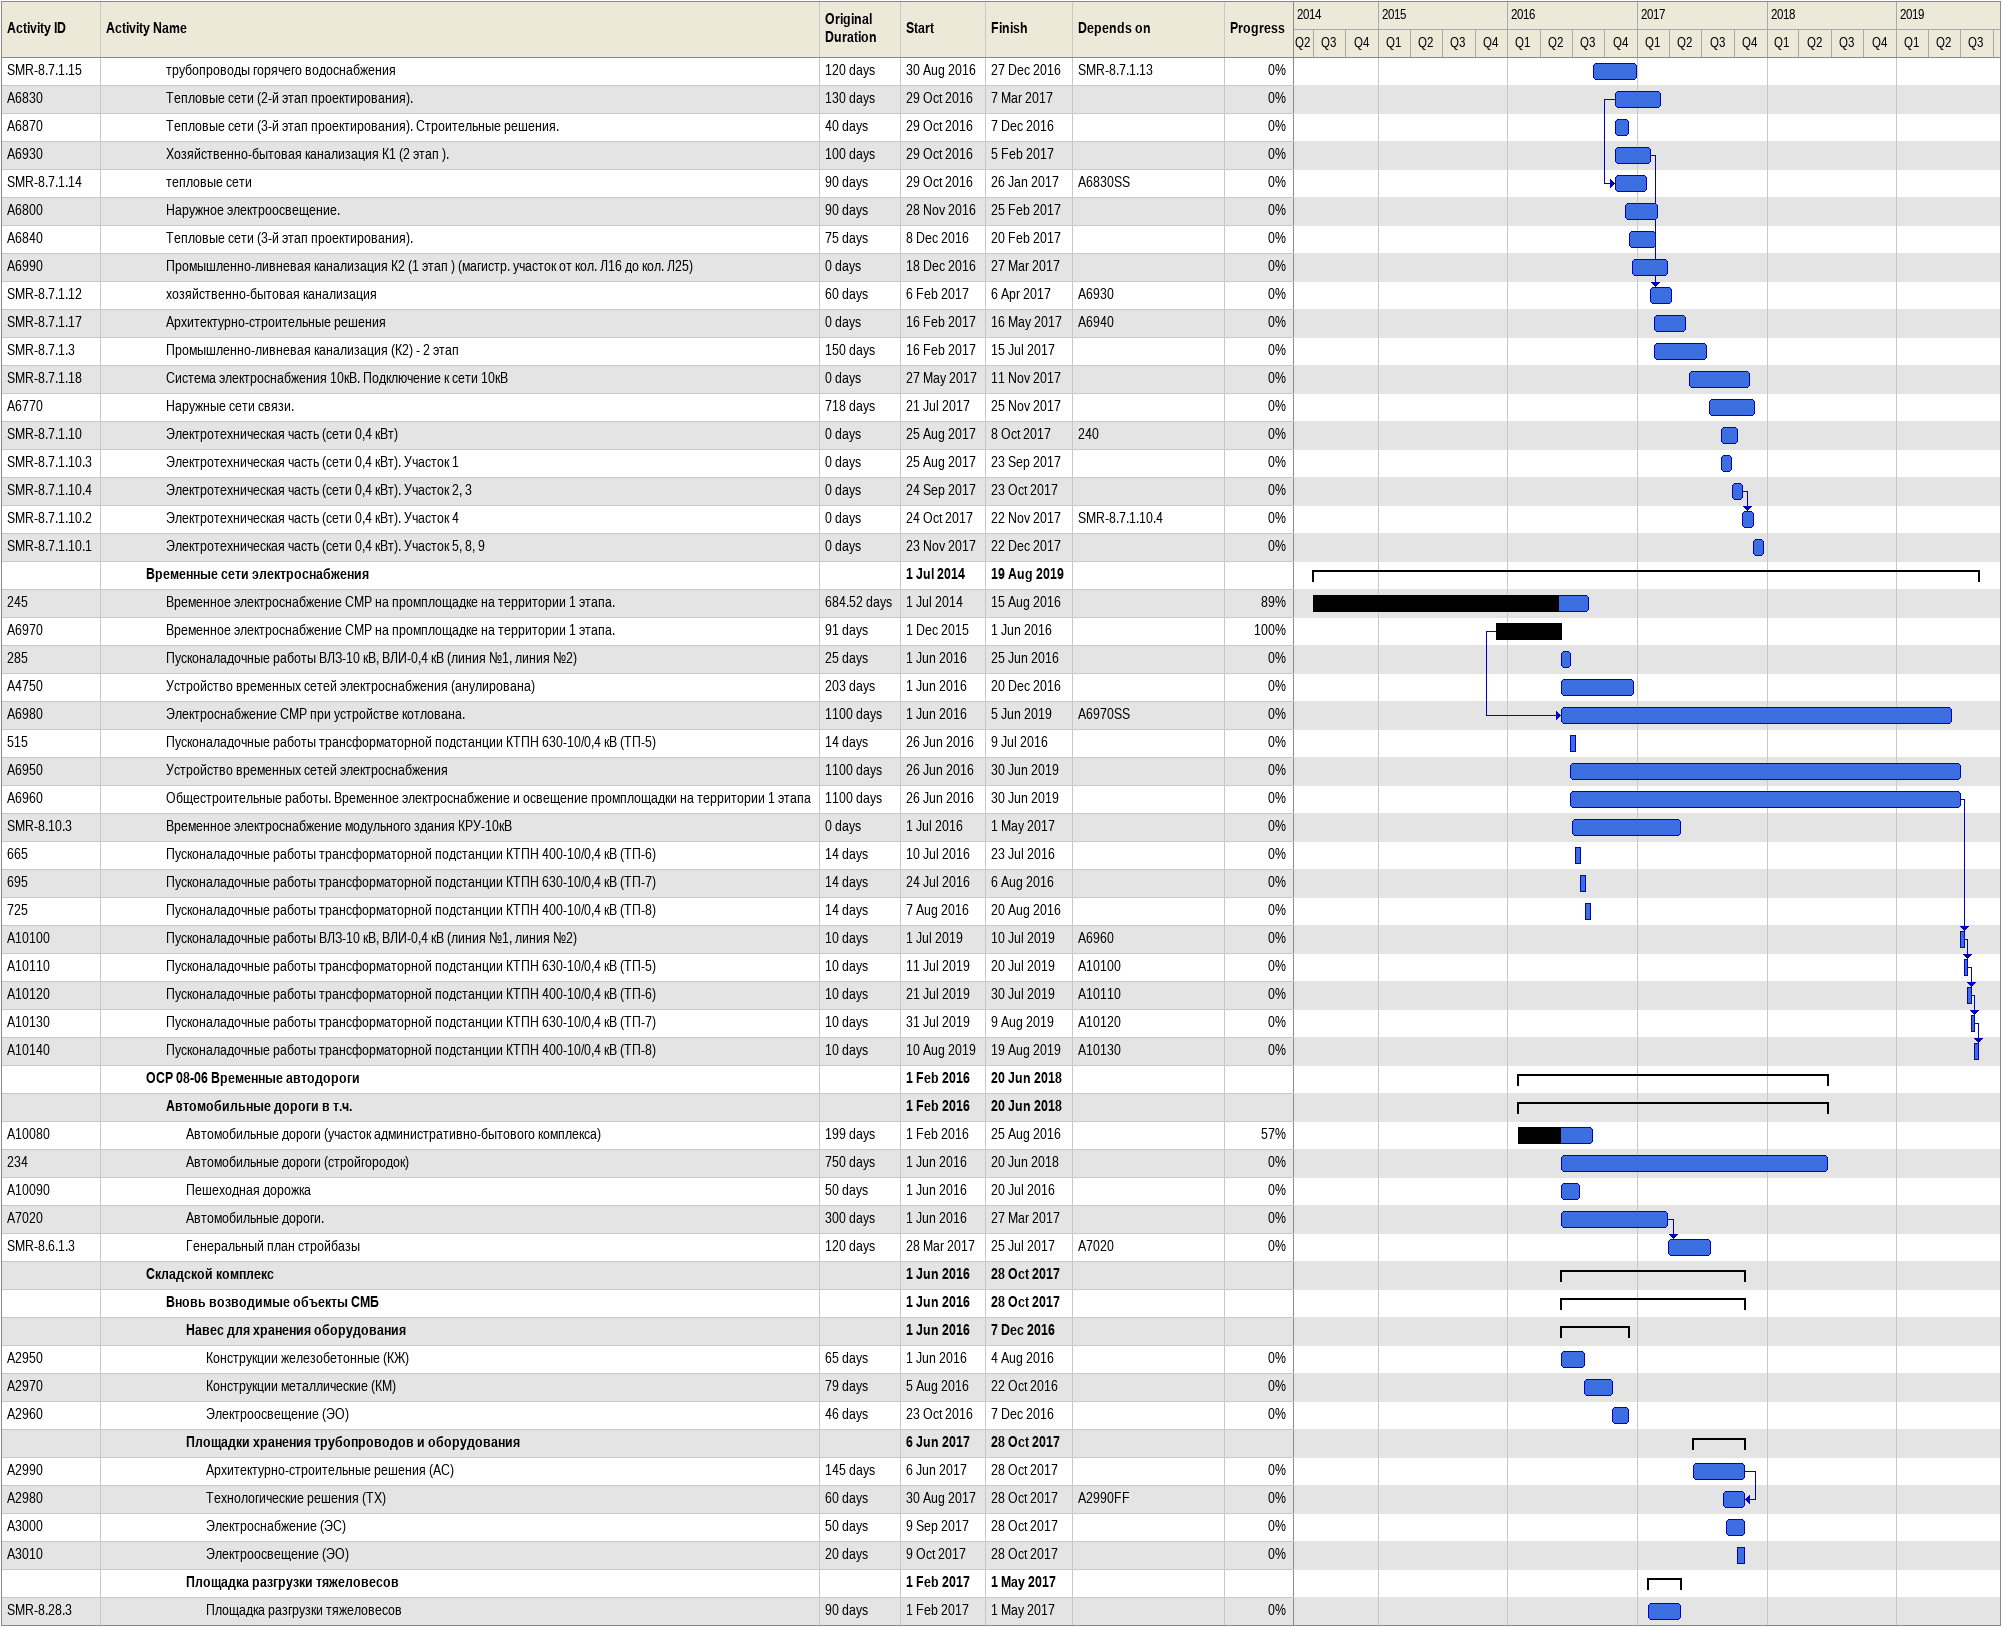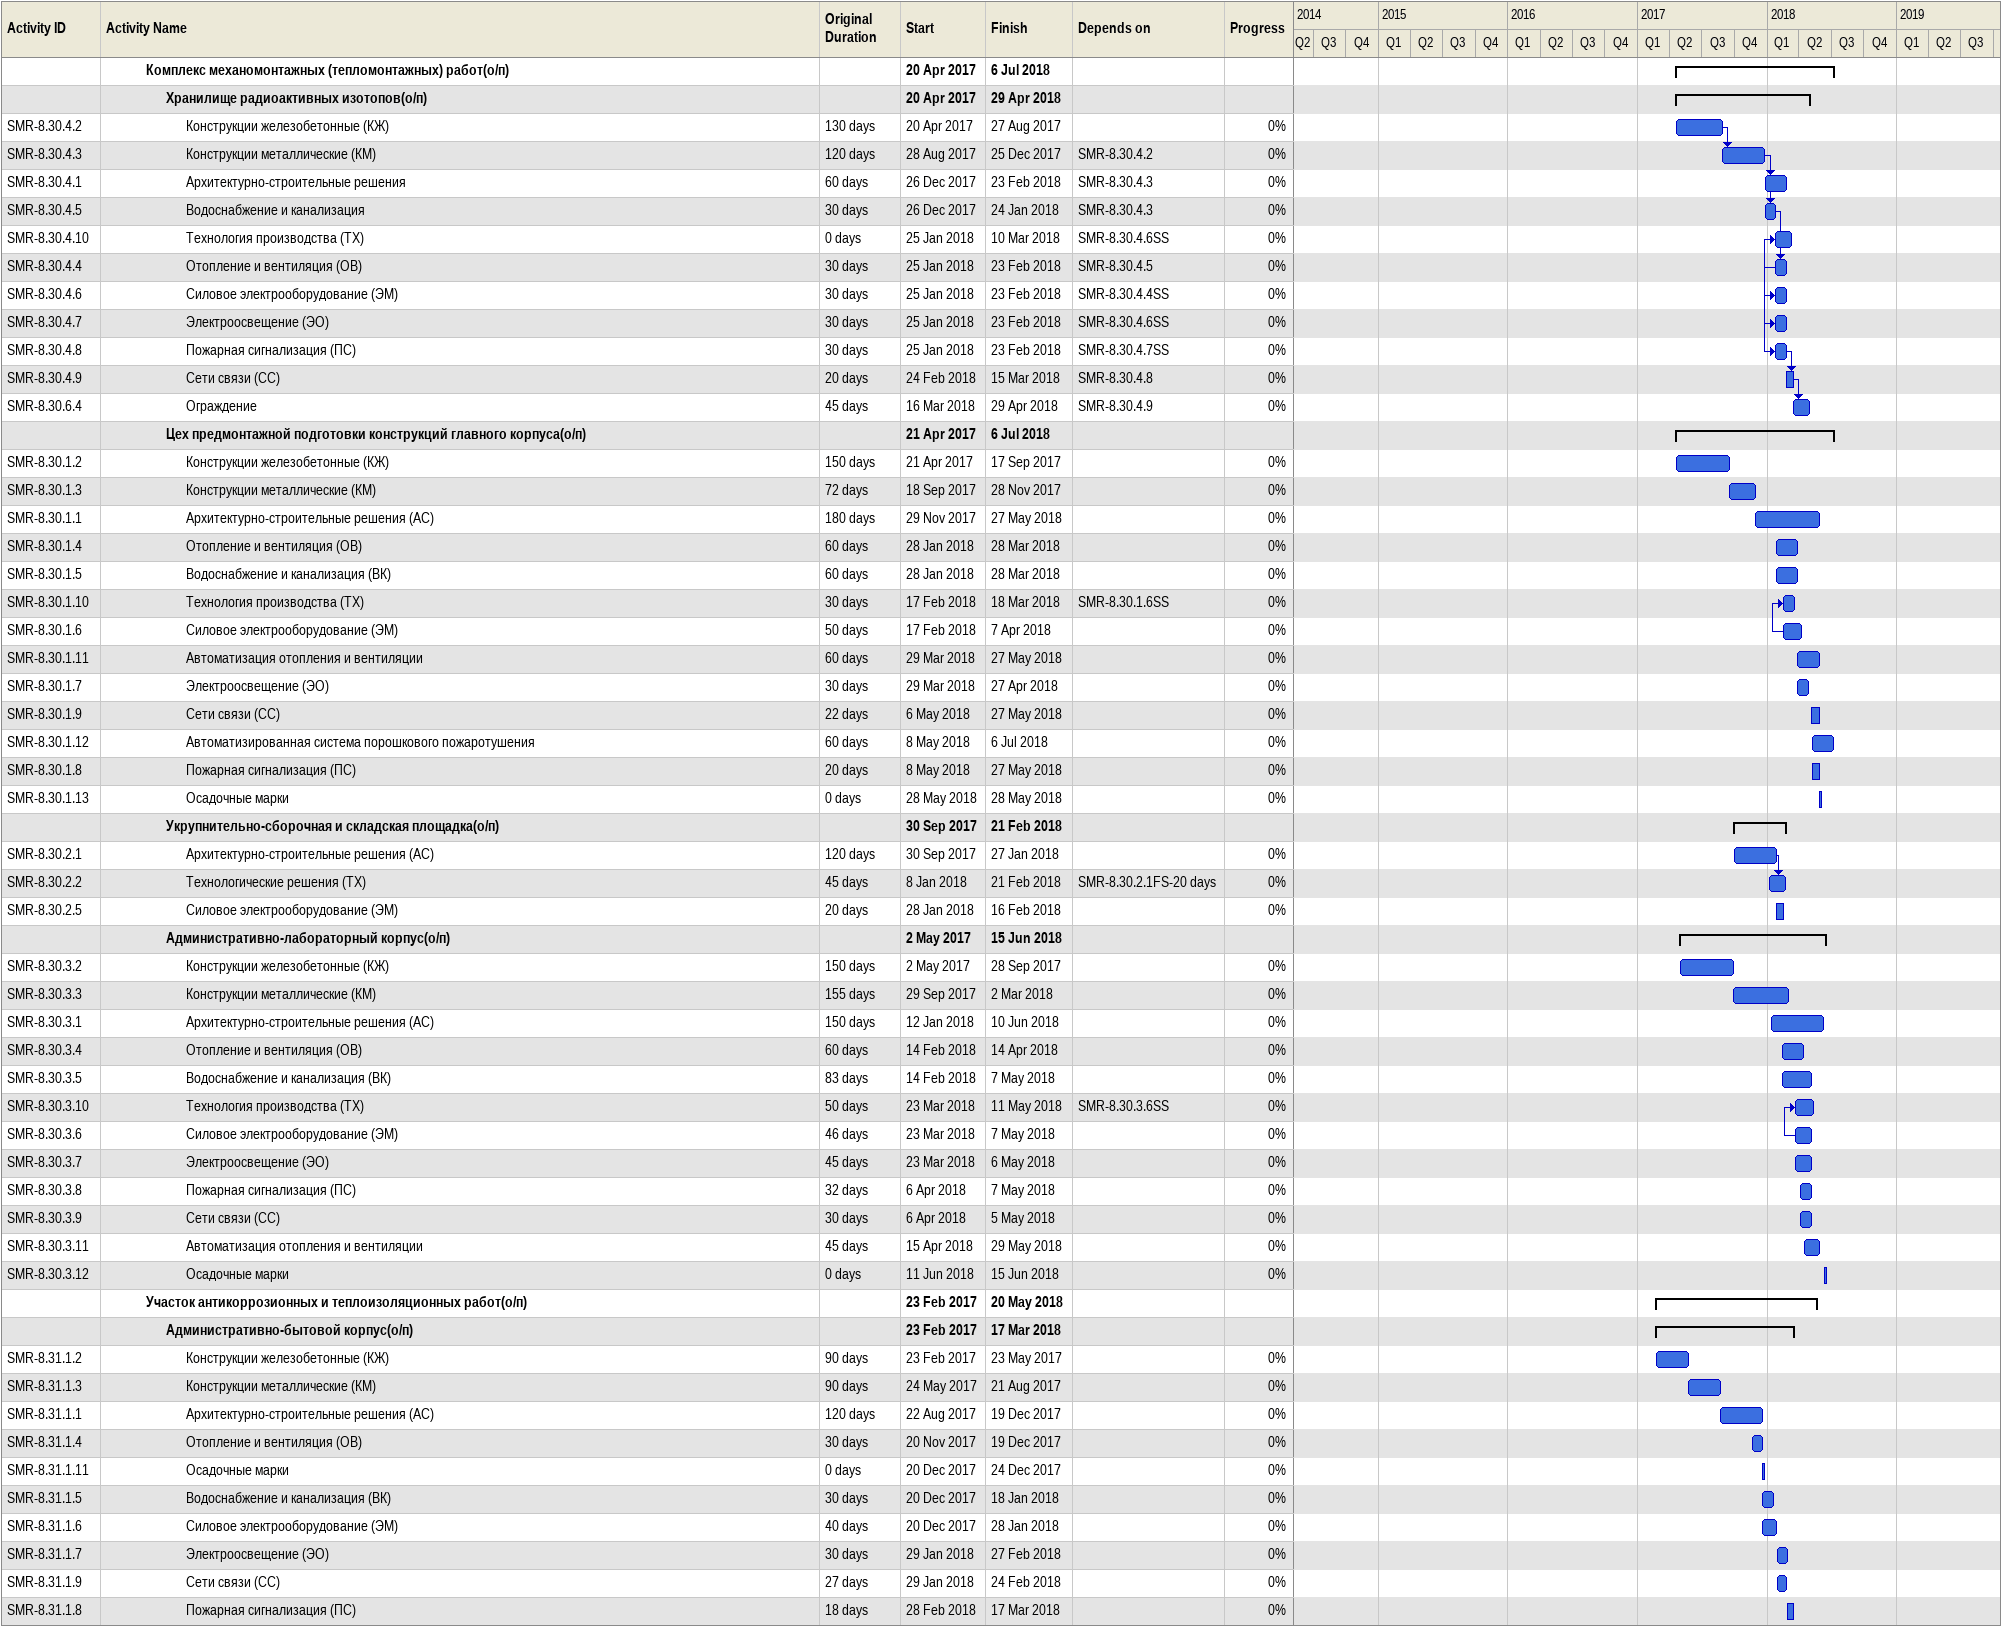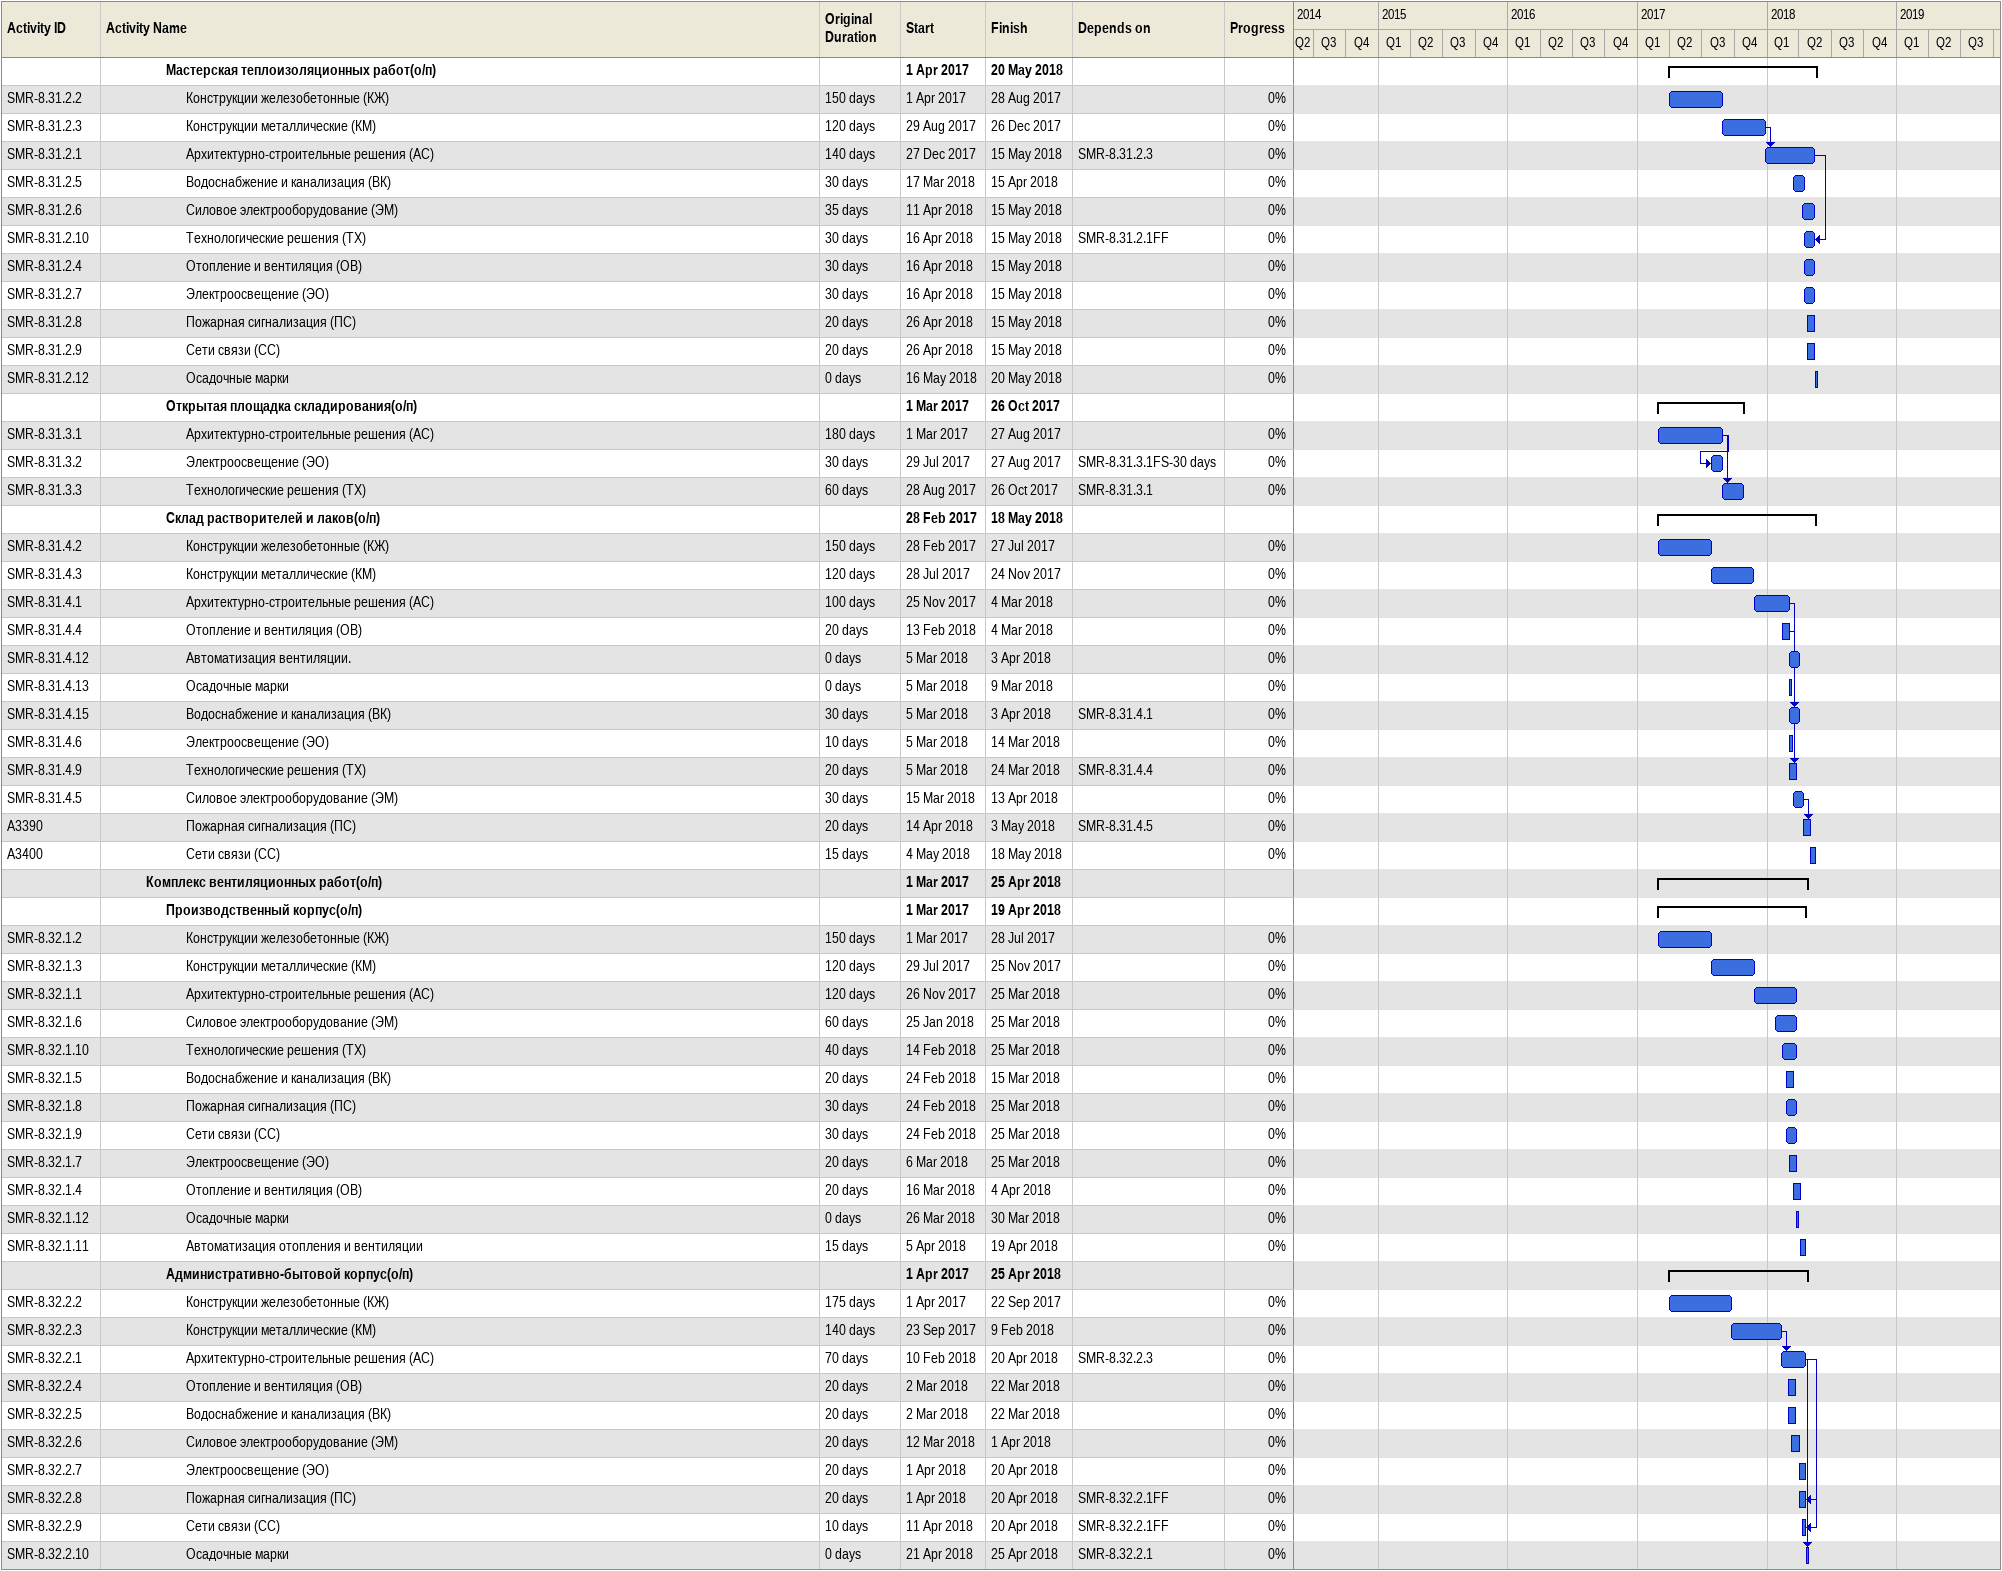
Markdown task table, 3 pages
| ID | Level | Task | Original duration | Start | Finish | Predecessors | % complete |
|---|---|---|---|---|---|---|---|
| SMR-8.7.1.15 | 4 | трубопроводы горячего водоснабжения | 120d | 2016-08-30 | 2016-12-27 | SMR-8.7.1.13 | 0 |
| A6830 | 4 | Тепловые сети (2-й этап проектирования). | 130d | 2016-10-29 | 2017-03-07 |  | 0 |
| A6870 | 4 | Тепловые сети (3-й этап проектирования). Строительные решения. | 40d | 2016-10-29 | 2016-12-07 |  | 0 |
| A6930 | 4 | Хозяйственно-бытовая канализация К1 (2 этап ). | 100d | 2016-10-29 | 2017-02-05 |  | 0 |
| SMR-8.7.1.14 | 4 | тепловые сети | 90d | 2016-10-29 | 2017-01-26 | A6830SS | 0 |
| A6800 | 4 | Наружное электроосвещение. | 90d | 2016-11-28 | 2017-02-25 |  | 0 |
| A6840 | 4 | Тепловые сети (3-й этап проектирования). | 75d | 2016-12-08 | 2017-02-20 |  | 0 |
| A6990 | 4 | Промышленно-ливневая канализация К2 (1 этап ) (магистр. участок от кол. Л16 до кол. Л25) | 0d | 2016-12-18 | 2017-03-27 |  | 0 |
| SMR-8.7.1.12 | 4 | хозяйственно-бытовая канализация | 60d | 2017-02-06 | 2017-04-06 | A6930 | 0 |
| SMR-8.7.1.17 | 4 | Архитектурно-строительные решения | 0d | 2017-02-16 | 2017-05-16 | A6940 | 0 |
| SMR-8.7.1.3 | 4 | Промышленно-ливневая канализация (К2) - 2 этап | 150d | 2017-02-16 | 2017-07-15 |  | 0 |
| SMR-8.7.1.18 | 4 | Система электроснабжения 10кВ. Подключение к сети 10кВ | 0d | 2017-05-27 | 2017-11-11 |  | 0 |
| A6770 | 4 | Наружные сети связи. | 718d | 2017-07-21 | 2017-11-25 |  | 0 |
| SMR-8.7.1.10 | 4 | Электротехническая часть (сети 0,4 кВт) | 0d | 2017-08-25 | 2017-10-08 | 240 | 0 |
| SMR-8.7.1.10.3 | 4 | Электротехническая часть (сети 0,4 кВт). Участок 1 | 0d | 2017-08-25 | 2017-09-23 |  | 0 |
| SMR-8.7.1.10.4 | 4 | Электротехническая часть (сети 0,4 кВт). Участок 2, 3 | 0d | 2017-09-24 | 2017-10-23 |  | 0 |
| SMR-8.7.1.10.2 | 4 | Электротехническая часть (сети 0,4 кВт). Участок 4 | 0d | 2017-10-24 | 2017-11-22 | SMR-8.7.1.10.4 | 0 |
| SMR-8.7.1.10.1 | 4 | Электротехническая часть (сети 0,4 кВт). Участок 5, 8, 9 | 0d | 2017-11-23 | 2017-12-22 |  | 0 |
|  | 3 | **Временные сети электроснабжения** |  | 2014-07-01 | 2019-08-19 |  |  |
| 245 | 4 | Временное электроснабжение СМР на промплощадке на территории 1 этапа. | 684.52d | 2014-07-01 | 2016-08-15 |  | 89 |
| A6970 | 4 | Временное электроснабжение СМР на промплощадке на территории 1 этапа. | 91d | 2015-12-01 | 2016-06-01 |  | 100 |
| 285 | 4 | Пусконаладочные работы ВЛЗ-10 кВ, ВЛИ-0,4 кВ (линия №1, линия №2) | 25d | 2016-06-01 | 2016-06-25 |  | 0 |
| A4750 | 4 | Устройство временных сетей электроснабжения (анулирована) | 203d | 2016-06-01 | 2016-12-20 |  | 0 |
| A6980 | 4 | Электроснабжение СМР при устройстве котлована. | 1100d | 2016-06-01 | 2019-06-05 | A6970SS | 0 |
| 515 | 4 | Пусконаладочные работы трансформаторной подстанции КТПН 630-10/0,4 кВ (ТП-5) | 14d | 2016-06-26 | 2016-07-09 |  | 0 |
| A6950 | 4 | Устройство временных сетей электроснабжения | 1100d | 2016-06-26 | 2019-06-30 |  | 0 |
| A6960 | 4 | Общестроительные работы. Временное электроснабжение и освещение промплощадки на территории 1 этапа | 1100d | 2016-06-26 | 2019-06-30 |  | 0 |
| SMR-8.10.3 | 4 | Временное электроснабжение модульного здания КРУ-10кВ | 0d | 2016-07-01 | 2017-05-01 |  | 0 |
| 665 | 4 | Пусконаладочные работы трансформаторной подстанции КТПН 400-10/0,4 кВ (ТП-6) | 14d | 2016-07-10 | 2016-07-23 |  | 0 |
| 695 | 4 | Пусконаладочные работы трансформаторной подстанции КТПН 630-10/0,4 кВ (ТП-7) | 14d | 2016-07-24 | 2016-08-06 |  | 0 |
| 725 | 4 | Пусконаладочные работы трансформаторной подстанции КТПН 400-10/0,4 кВ (ТП-8) | 14d | 2016-08-07 | 2016-08-20 |  | 0 |
| A10100 | 4 | Пусконаладочные работы ВЛЗ-10 кВ, ВЛИ-0,4 кВ (линия №1, линия №2) | 10d | 2019-07-01 | 2019-07-10 | A6960 | 0 |
| A10110 | 4 | Пусконаладочные работы трансформаторной подстанции КТПН 630-10/0,4 кВ (ТП-5) | 10d | 2019-07-11 | 2019-07-20 | A10100 | 0 |
| A10120 | 4 | Пусконаладочные работы трансформаторной подстанции КТПН 400-10/0,4 кВ (ТП-6) | 10d | 2019-07-21 | 2019-07-30 | A10110 | 0 |
| A10130 | 4 | Пусконаладочные работы трансформаторной подстанции КТПН 630-10/0,4 кВ (ТП-7) | 10d | 2019-07-31 | 2019-08-09 | A10120 | 0 |
| A10140 | 4 | Пусконаладочные работы трансформаторной подстанции КТПН 400-10/0,4 кВ (ТП-8) | 10d | 2019-08-10 | 2019-08-19 | A10130 | 0 |
|  | 3 | **ОСР 08-06 Временные автодороги** |  | 2016-02-01 | 2018-06-20 |  |  |
|  | 4 | **Автомобильные дороги в т.ч.** |  | 2016-02-01 | 2018-06-20 |  |  |
| A10080 | 5 | Автомобильные дороги (участок административно-бытового комплекса) | 199d | 2016-02-01 | 2016-08-25 |  | 57 |
| 234 | 5 | Автомобильные дороги (стройгородок) | 750d | 2016-06-01 | 2018-06-20 |  | 0 |
| A10090 | 5 | Пешеходная дорожка | 50d | 2016-06-01 | 2016-07-20 |  | 0 |
| A7020 | 5 | Автомобильные дороги. | 300d | 2016-06-01 | 2017-03-27 |  | 0 |
| SMR-8.6.1.3 | 5 | Генеральный план стройбазы | 120d | 2017-03-28 | 2017-07-25 | A7020 | 0 |
|  | 3 | **Складской комплекс** |  | 2016-06-01 | 2017-10-28 |  |  |
|  | 4 | **Вновь возводимые объекты СМБ** |  | 2016-06-01 | 2017-10-28 |  |  |
|  | 5 | **Навес для хранения оборудования** |  | 2016-06-01 | 2016-12-07 |  |  |
| A2950 | 6 | Конструкции железобетонные (КЖ) | 65d | 2016-06-01 | 2016-08-04 |  | 0 |
| A2970 | 6 | Конструкции металлические (КМ) | 79d | 2016-08-05 | 2016-10-22 |  | 0 |
| A2960 | 6 | Электроосвещение (ЭО) | 46d | 2016-10-23 | 2016-12-07 |  | 0 |
|  | 5 | **Площадки хранения трубопроводов и оборудования** |  | 2017-06-06 | 2017-10-28 |  |  |
| A2990 | 6 | Архитектурно-строительные решения (АС) | 145d | 2017-06-06 | 2017-10-28 |  | 0 |
| A2980 | 6 | Технологические решения (ТХ) | 60d | 2017-08-30 | 2017-10-28 | A2990FF | 0 |
| A3000 | 6 | Электроснабжение (ЭС) | 50d | 2017-09-09 | 2017-10-28 |  | 0 |
| A3010 | 6 | Электроосвещение (ЭО) | 20d | 2017-10-09 | 2017-10-28 |  | 0 |
|  | 5 | **Площадка разгрузки тяжеловесов** |  | 2017-02-01 | 2017-05-01 |  |  |
| SMR-8.28.3 | 6 | Площадка разгрузки тяжеловесов | 90d | 2017-02-01 | 2017-05-01 |  | 0 |
|  | 3 | **Комплекс механомонтажных (тепломонтажных) работ(о/п)** |  | 2017-04-20 | 2018-07-06 |  |  |
|  | 4 | **Хранилище радиоактивных изотопов(о/п)** |  | 2017-04-20 | 2018-04-29 |  |  |
| SMR-8.30.4.2 | 5 | Конструкции железобетонные (КЖ) | 130d | 2017-04-20 | 2017-08-27 |  | 0 |
| SMR-8.30.4.3 | 5 | Конструкции металлические (КМ) | 120d | 2017-08-28 | 2017-12-25 | SMR-8.30.4.2 | 0 |
| SMR-8.30.4.1 | 5 | Архитектурно-строительные решения | 60d | 2017-12-26 | 2018-02-23 | SMR-8.30.4.3 | 0 |
| SMR-8.30.4.5 | 5 | Водоснабжение и канализация | 30d | 2017-12-26 | 2018-01-24 | SMR-8.30.4.3 | 0 |
| SMR-8.30.4.10 | 5 | Технология производства (ТХ) | 0d | 2018-01-25 | 2018-03-10 | SMR-8.30.4.6SS | 0 |
| SMR-8.30.4.4 | 5 | Отопление и вентиляция (ОВ) | 30d | 2018-01-25 | 2018-02-23 | SMR-8.30.4.5 | 0 |
| SMR-8.30.4.6 | 5 | Силовое электрооборудование (ЭМ) | 30d | 2018-01-25 | 2018-02-23 | SMR-8.30.4.4SS | 0 |
| SMR-8.30.4.7 | 5 | Электроосвещение (ЭО) | 30d | 2018-01-25 | 2018-02-23 | SMR-8.30.4.6SS | 0 |
| SMR-8.30.4.8 | 5 | Пожарная сигнализация (ПС) | 30d | 2018-01-25 | 2018-02-23 | SMR-8.30.4.7SS | 0 |
| SMR-8.30.4.9 | 5 | Сети связи (СС) | 20d | 2018-02-24 | 2018-03-15 | SMR-8.30.4.8 | 0 |
| SMR-8.30.6.4 | 5 | Ограждение | 45d | 2018-03-16 | 2018-04-29 | SMR-8.30.4.9 | 0 |
|  | 4 | **Цех предмонтажной подготовки конструкций главного корпуса(о/п)** |  | 2017-04-21 | 2018-07-06 |  |  |
| SMR-8.30.1.2 | 5 | Конструкции железобетонные (КЖ) | 150d | 2017-04-21 | 2017-09-17 |  | 0 |
| SMR-8.30.1.3 | 5 | Конструкции металлические (КМ) | 72d | 2017-09-18 | 2017-11-28 |  | 0 |
| SMR-8.30.1.1 | 5 | Архитектурно-строительные решения (АС) | 180d | 2017-11-29 | 2018-05-27 |  | 0 |
| SMR-8.30.1.4 | 5 | Отопление и вентиляция (ОВ) | 60d | 2018-01-28 | 2018-03-28 |  | 0 |
| SMR-8.30.1.5 | 5 | Водоснабжение и канализация (ВК) | 60d | 2018-01-28 | 2018-03-28 |  | 0 |
| SMR-8.30.1.10 | 5 | Технология производства (ТХ) | 30d | 2018-02-17 | 2018-03-18 | SMR-8.30.1.6SS | 0 |
| SMR-8.30.1.6 | 5 | Силовое электрооборудование (ЭМ) | 50d | 2018-02-17 | 2018-04-07 |  | 0 |
| SMR-8.30.1.11 | 5 | Автоматизация отопления и вентиляции | 60d | 2018-03-29 | 2018-05-27 |  | 0 |
| SMR-8.30.1.7 | 5 | Электроосвещение (ЭО) | 30d | 2018-03-29 | 2018-04-27 |  | 0 |
| SMR-8.30.1.9 | 5 | Сети связи (СС) | 22d | 2018-05-06 | 2018-05-27 |  | 0 |
| SMR-8.30.1.12 | 5 | Автоматизированная система порошкового пожаротушения | 60d | 2018-05-08 | 2018-07-06 |  | 0 |
| SMR-8.30.1.8 | 5 | Пожарная сигнализация (ПС) | 20d | 2018-05-08 | 2018-05-27 |  | 0 |
| SMR-8.30.1.13 | 5 | Осадочные марки | 0d | 2018-05-28 | 2018-05-28 |  | 0 |
|  | 4 | **Укрупнительно-сборочная и складская площадка(о/п)** |  | 2017-09-30 | 2018-02-21 |  |  |
| SMR-8.30.2.1 | 5 | Архитектурно-строительные решения (АС) | 120d | 2017-09-30 | 2018-01-27 |  | 0 |
| SMR-8.30.2.2 | 5 | Технологические решения (ТХ) | 45d | 2018-01-08 | 2018-02-21 | SMR-8.30.2.1FS-20d | 0 |
| SMR-8.30.2.5 | 5 | Силовое электрооборудование (ЭМ) | 20d | 2018-01-28 | 2018-02-16 |  | 0 |
|  | 4 | **Административно-лабораторный корпус(о/п)** |  | 2017-05-02 | 2018-06-15 |  |  |
| SMR-8.30.3.2 | 5 | Конструкции железобетонные (КЖ) | 150d | 2017-05-02 | 2017-09-28 |  | 0 |
| SMR-8.30.3.3 | 5 | Конструкции металлические (КМ) | 155d | 2017-09-29 | 2018-03-02 |  | 0 |
| SMR-8.30.3.1 | 5 | Архитектурно-строительные решения (АС) | 150d | 2018-01-12 | 2018-06-10 |  | 0 |
| SMR-8.30.3.4 | 5 | Отопление и вентиляция (ОВ) | 60d | 2018-02-14 | 2018-04-14 |  | 0 |
| SMR-8.30.3.5 | 5 | Водоснабжение и канализация (ВК) | 83d | 2018-02-14 | 2018-05-07 |  | 0 |
| SMR-8.30.3.10 | 5 | Технология производства (ТХ) | 50d | 2018-03-23 | 2018-05-11 | SMR-8.30.3.6SS | 0 |
| SMR-8.30.3.6 | 5 | Силовое электрооборудование (ЭМ) | 46d | 2018-03-23 | 2018-05-07 |  | 0 |
| SMR-8.30.3.7 | 5 | Электроосвещение (ЭО) | 45d | 2018-03-23 | 2018-05-06 |  | 0 |
| SMR-8.30.3.8 | 5 | Пожарная сигнализация (ПС) | 32d | 2018-04-06 | 2018-05-07 |  | 0 |
| SMR-8.30.3.9 | 5 | Сети связи (СС) | 30d | 2018-04-06 | 2018-05-05 |  | 0 |
| SMR-8.30.3.11 | 5 | Автоматизация отопления и вентиляции | 45d | 2018-04-15 | 2018-05-29 |  | 0 |
| SMR-8.30.3.12 | 5 | Осадочные марки | 0d | 2018-06-11 | 2018-06-15 |  | 0 |
|  | 3 | **Участок антикоррозионных и теплоизоляционных работ(о/п)** |  | 2017-02-23 | 2018-05-20 |  |  |
|  | 4 | **Административно-бытовой корпус(о/п)** |  | 2017-02-23 | 2018-03-17 |  |  |
| SMR-8.31.1.2 | 5 | Конструкции железобетонные (КЖ) | 90d | 2017-02-23 | 2017-05-23 |  | 0 |
| SMR-8.31.1.3 | 5 | Конструкции металлические (КМ) | 90d | 2017-05-24 | 2017-08-21 |  | 0 |
| SMR-8.31.1.1 | 5 | Архитектурно-строительные решения (АС) | 120d | 2017-08-22 | 2017-12-19 |  | 0 |
| SMR-8.31.1.4 | 5 | Отопление и вентиляция (ОВ) | 30d | 2017-11-20 | 2017-12-19 |  | 0 |
| SMR-8.31.1.11 | 5 | Осадочные марки | 0d | 2017-12-20 | 2017-12-24 |  | 0 |
| SMR-8.31.1.5 | 5 | Водоснабжение и канализация (ВК) | 30d | 2017-12-20 | 2018-01-18 |  | 0 |
| SMR-8.31.1.6 | 5 | Силовое электрооборудование (ЭМ) | 40d | 2017-12-20 | 2018-01-28 |  | 0 |
| SMR-8.31.1.7 | 5 | Электроосвещение (ЭО) | 30d | 2018-01-29 | 2018-02-27 |  | 0 |
| SMR-8.31.1.9 | 5 | Сети связи (СС) | 27d | 2018-01-29 | 2018-02-24 |  | 0 |
| SMR-8.31.1.8 | 5 | Пожарная сигнализация (ПС) | 18d | 2018-02-28 | 2018-03-17 |  | 0 |
|  | 4 | **Мастерская теплоизоляционных работ(о/п)** |  | 2017-04-01 | 2018-05-20 |  |  |
| SMR-8.31.2.2 | 5 | Конструкции железобетонные (КЖ) | 150d | 2017-04-01 | 2017-08-28 |  | 0 |
| SMR-8.31.2.3 | 5 | Конструкции металлические (КМ) | 120d | 2017-08-29 | 2017-12-26 |  | 0 |
| SMR-8.31.2.1 | 5 | Архитектурно-строительные решения (АС) | 140d | 2017-12-27 | 2018-05-15 | SMR-8.31.2.3 | 0 |
| SMR-8.31.2.5 | 5 | Водоснабжение и канализация (ВК) | 30d | 2018-03-17 | 2018-04-15 |  | 0 |
| SMR-8.31.2.6 | 5 | Силовое электрооборудование (ЭМ) | 35d | 2018-04-11 | 2018-05-15 |  | 0 |
| SMR-8.31.2.10 | 5 | Технологические решения (ТХ) | 30d | 2018-04-16 | 2018-05-15 | SMR-8.31.2.1FF | 0 |
| SMR-8.31.2.4 | 5 | Отопление и вентиляция (ОВ) | 30d | 2018-04-16 | 2018-05-15 |  | 0 |
| SMR-8.31.2.7 | 5 | Электроосвещение (ЭО) | 30d | 2018-04-16 | 2018-05-15 |  | 0 |
| SMR-8.31.2.8 | 5 | Пожарная сигнализация (ПС) | 20d | 2018-04-26 | 2018-05-15 |  | 0 |
| SMR-8.31.2.9 | 5 | Сети связи (СС) | 20d | 2018-04-26 | 2018-05-15 |  | 0 |
| SMR-8.31.2.12 | 5 | Осадочные марки | 0d | 2018-05-16 | 2018-05-20 |  | 0 |
|  | 4 | **Открытая площадка складирования(о/п)** |  | 2017-03-01 | 2017-10-26 |  |  |
| SMR-8.31.3.1 | 5 | Архитектурно-строительные решения (АС) | 180d | 2017-03-01 | 2017-08-27 |  | 0 |
| SMR-8.31.3.2 | 5 | Электроосвещение (ЭО) | 30d | 2017-07-29 | 2017-08-27 | SMR-8.31.3.1FS-30d | 0 |
| SMR-8.31.3.3 | 5 | Технологические решения (ТХ) | 60d | 2017-08-28 | 2017-10-26 | SMR-8.31.3.1 | 0 |
|  | 4 | **Склад растворителей и лаков(о/п)** |  | 2017-02-28 | 2018-05-18 |  |  |
| SMR-8.31.4.2 | 5 | Конструкции железобетонные (КЖ) | 150d | 2017-02-28 | 2017-07-27 |  | 0 |
| SMR-8.31.4.3 | 5 | Конструкции металлические (КМ) | 120d | 2017-07-28 | 2017-11-24 |  | 0 |
| SMR-8.31.4.1 | 5 | Архитектурно-строительные решения (АС) | 100d | 2017-11-25 | 2018-03-04 |  | 0 |
| SMR-8.31.4.4 | 5 | Отопление и вентиляция (ОВ) | 20d | 2018-02-13 | 2018-03-04 |  | 0 |
| SMR-8.31.4.12 | 5 | Автоматизация вентиляции. | 0d | 2018-03-05 | 2018-04-03 |  | 0 |
| SMR-8.31.4.13 | 5 | Осадочные марки | 0d | 2018-03-05 | 2018-03-09 |  | 0 |
| SMR-8.31.4.15 | 5 | Водоснабжение и канализация (ВК) | 30d | 2018-03-05 | 2018-04-03 | SMR-8.31.4.1 | 0 |
| SMR-8.31.4.6 | 5 | Электроосвещение (ЭО) | 10d | 2018-03-05 | 2018-03-14 |  | 0 |
| SMR-8.31.4.9 | 5 | Технологические решения (ТХ) | 20d | 2018-03-05 | 2018-03-24 | SMR-8.31.4.4 | 0 |
| SMR-8.31.4.5 | 5 | Силовое электрооборудование (ЭМ) | 30d | 2018-03-15 | 2018-04-13 |  | 0 |
| A3390 | 5 | Пожарная сигнализация (ПС) | 20d | 2018-04-14 | 2018-05-03 | SMR-8.31.4.5 | 0 |
| A3400 | 5 | Сети связи (СС) | 15d | 2018-05-04 | 2018-05-18 |  | 0 |
|  | 3 | **Комплекс вентиляционных работ(о/п)** |  | 2017-03-01 | 2018-04-25 |  |  |
|  | 4 | **Производственный корпус(о/п)** |  | 2017-03-01 | 2018-04-19 |  |  |
| SMR-8.32.1.2 | 5 | Конструкции железобетонные (КЖ) | 150d | 2017-03-01 | 2017-07-28 |  | 0 |
| SMR-8.32.1.3 | 5 | Конструкции металлические (КМ) | 120d | 2017-07-29 | 2017-11-25 |  | 0 |
| SMR-8.32.1.1 | 5 | Архитектурно-строительные решения (АС) | 120d | 2017-11-26 | 2018-03-25 |  | 0 |
| SMR-8.32.1.6 | 5 | Силовое электрооборудование (ЭМ) | 60d | 2018-01-25 | 2018-03-25 |  | 0 |
| SMR-8.32.1.10 | 5 | Технологические решения (ТХ) | 40d | 2018-02-14 | 2018-03-25 |  | 0 |
| SMR-8.32.1.5 | 5 | Водоснабжение и канализация (ВК) | 20d | 2018-02-24 | 2018-03-15 |  | 0 |
| SMR-8.32.1.8 | 5 | Пожарная сигнализация (ПС) | 30d | 2018-02-24 | 2018-03-25 |  | 0 |
| SMR-8.32.1.9 | 5 | Сети связи (СС) | 30d | 2018-02-24 | 2018-03-25 |  | 0 |
| SMR-8.32.1.7 | 5 | Электроосвещение (ЭО) | 20d | 2018-03-06 | 2018-03-25 |  | 0 |
| SMR-8.32.1.4 | 5 | Отопление и вентиляция (ОВ) | 20d | 2018-03-16 | 2018-04-04 |  | 0 |
| SMR-8.32.1.12 | 5 | Осадочные марки | 0d | 2018-03-26 | 2018-03-30 |  | 0 |
| SMR-8.32.1.11 | 5 | Автоматизация отопления и вентиляции | 15d | 2018-04-05 | 2018-04-19 |  | 0 |
|  | 4 | **Административно-бытовой корпус(о/п)** |  | 2017-04-01 | 2018-04-25 |  |  |
| SMR-8.32.2.2 | 5 | Конструкции железобетонные (КЖ) | 175d | 2017-04-01 | 2017-09-22 |  | 0 |
| SMR-8.32.2.3 | 5 | Конструкции металлические (КМ) | 140d | 2017-09-23 | 2018-02-09 |  | 0 |
| SMR-8.32.2.1 | 5 | Архитектурно-строительные решения (АС) | 70d | 2018-02-10 | 2018-04-20 | SMR-8.32.2.3 | 0 |
| SMR-8.32.2.4 | 5 | Отопление и вентиляция (ОВ) | 20d | 2018-03-02 | 2018-03-22 |  | 0 |
| SMR-8.32.2.5 | 5 | Водоснабжение и канализация (ВК) | 20d | 2018-03-02 | 2018-03-22 |  | 0 |
| SMR-8.32.2.6 | 5 | Силовое электрооборудование (ЭМ) | 20d | 2018-03-12 | 2018-04-01 |  | 0 |
| SMR-8.32.2.7 | 5 | Электроосвещение (ЭО) | 20d | 2018-04-01 | 2018-04-20 |  | 0 |
| SMR-8.32.2.8 | 5 | Пожарная сигнализация (ПС) | 20d | 2018-04-01 | 2018-04-20 | SMR-8.32.2.1FF | 0 |
| SMR-8.32.2.9 | 5 | Сети связи (СС) | 10d | 2018-04-11 | 2018-04-20 | SMR-8.32.2.1FF | 0 |
| SMR-8.32.2.10 | 5 | Осадочные марки | 0d | 2018-04-21 | 2018-04-25 | SMR-8.32.2.1 | 0 |
